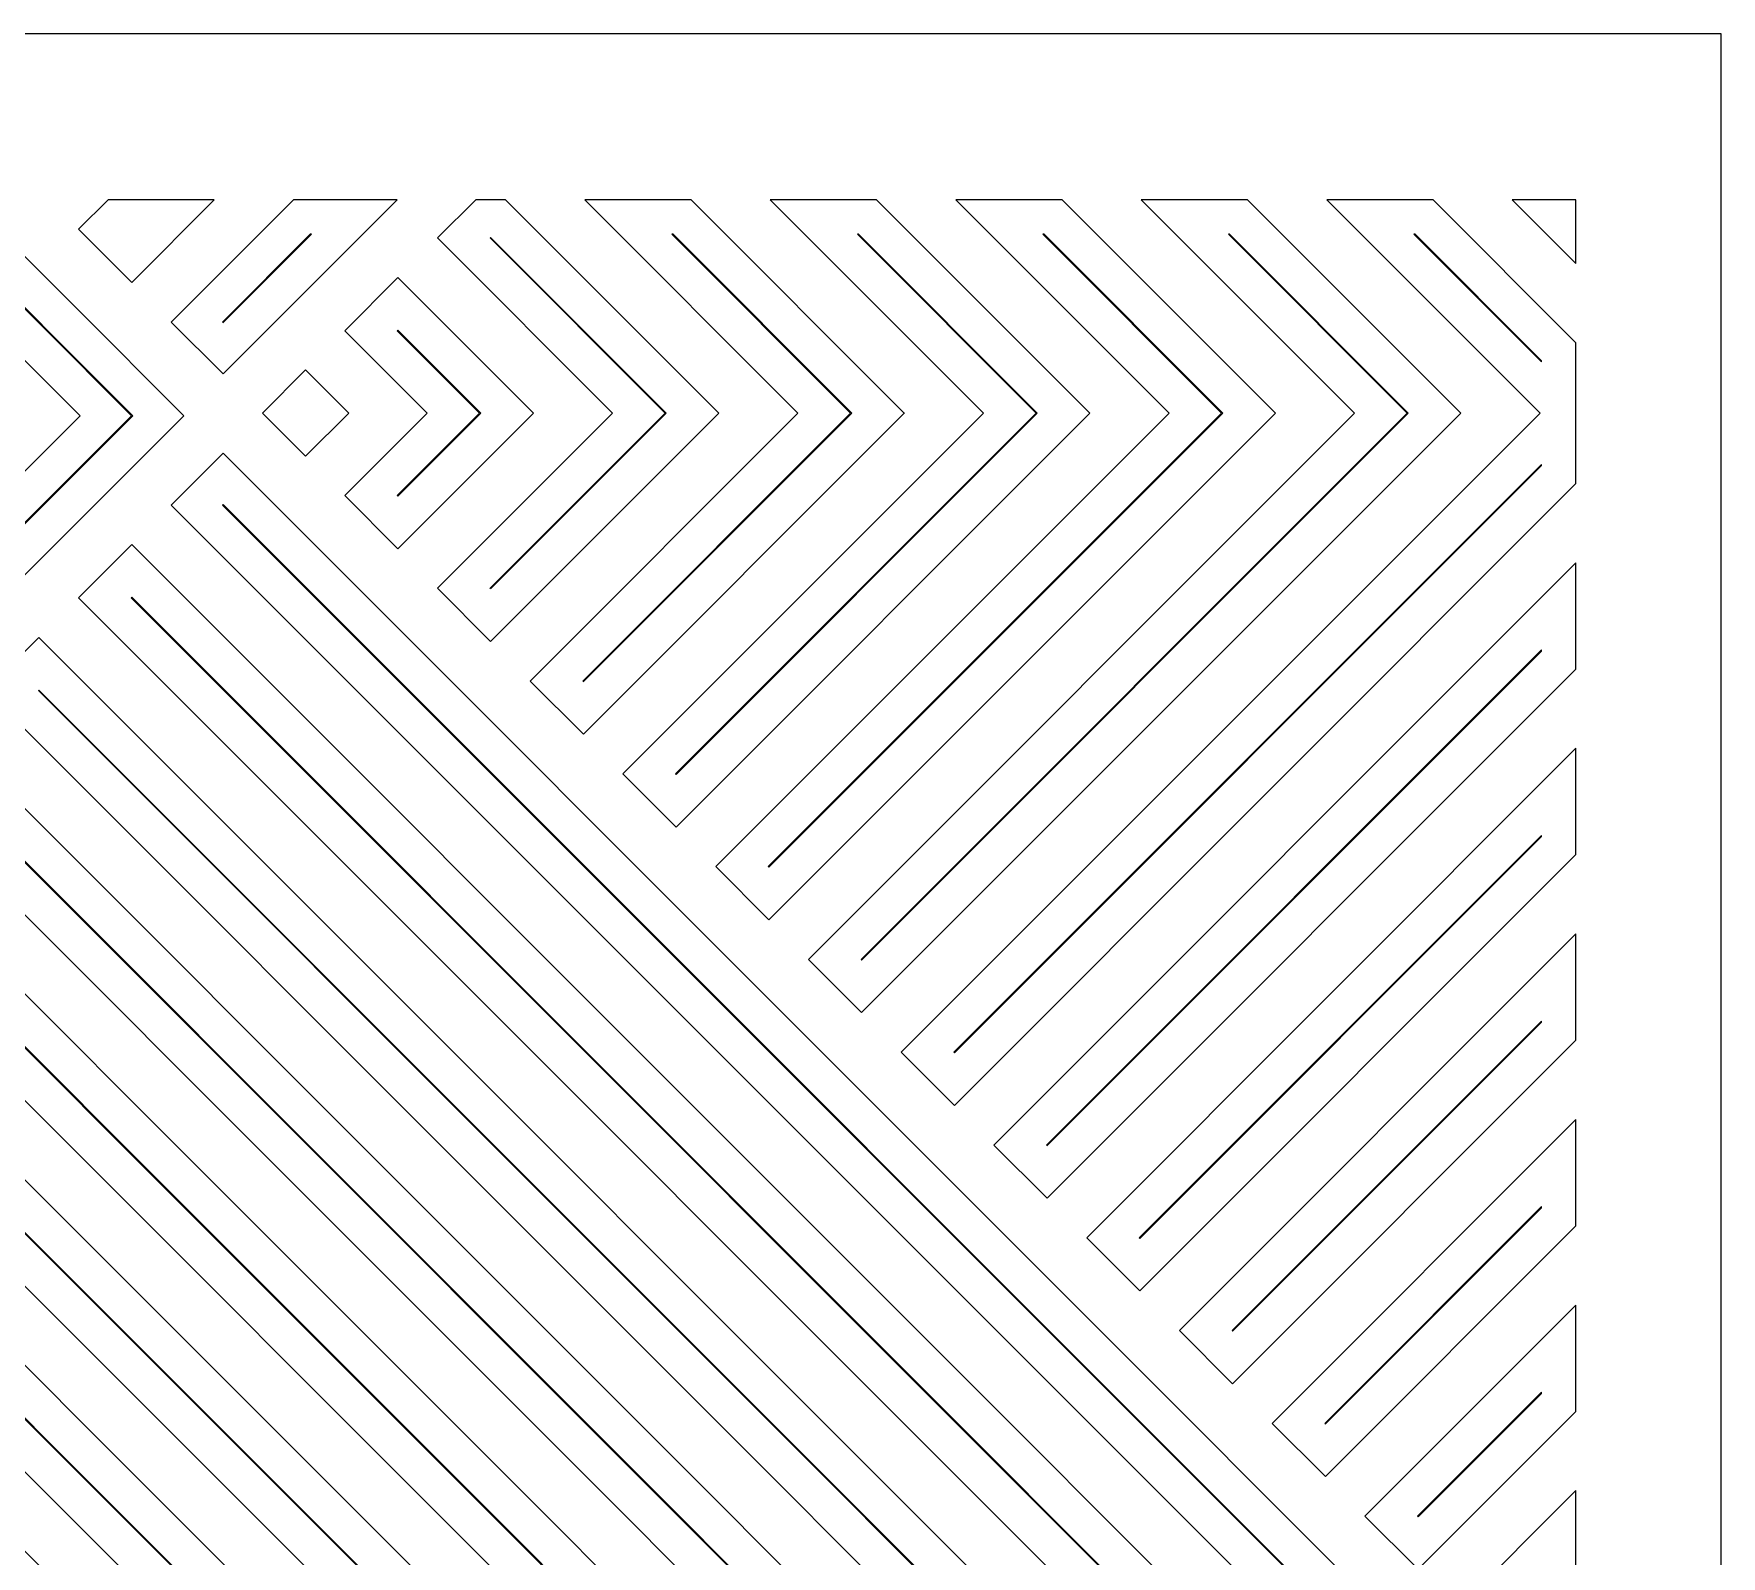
# Model space of a CAD drawing. Header units: centimetres. Extents: x -16 to -1.9, y -4.3 to 9.5.
# Drawn here: x -5.692 to -1.851, y 6.036 to 9.5 of the extents above; entities that cross this region are included whole.
import ezdxf

# ---------------------------------------------------------------- set-up
doc = ezdxf.new("R2010")
doc.units = ezdxf.units.CM
doc.header["$MEASUREMENT"] = 0
doc.layers.add('layer 1', color=7, linetype='Continuous')

msp = doc.modelspace()

# ---------------------------------------------------------------- linework, layer by layer
at = {"layer": 'layer 1', "color": 7, "lineweight": 9}
for points, knots in [([(-8.67168, 9.5), (-8.67168, 9.5), (-1.85082, 9.5), (-1.85082, 9.5), (-1.85082, 9.5), (-1.85082, 9.5), (-1.85082, -4.30493), (-1.85082, -4.30493), (-1.85082, -4.30493), (-1.85082, -4.30493), (-8.67168, -4.30493), (-8.67168, -4.30493), (-8.67168, -4.30493), (-8.67168, -4.30493), (-8.67168, 9.5), (-8.67168, 9.5)], [0, 0, 0, 0, 0.2, 0.2, 0.2, 0.2, 0.4, 0.4, 0.4, 0.4, 0.6, 0.6, 0.6, 0.6, 1, 1, 1, 1]), ([(-8.34102, 5.63977), (-8.34102, 5.63977), (-8.34102, 5.87595), (-8.34102, 5.87595), (-8.34102, 5.87595), (-8.34102, 5.87595), (-5.58637, 8.6306), (-5.58637, 8.6306), (-5.58637, 8.6306), (-5.58637, 8.6306), (-6.07808, 9.12232), (-6.07808, 9.12232), (-6.07808, 9.12232), (-6.07808, 9.12232), (-5.84191, 9.12232), (-5.84191, 9.12232), (-5.84191, 9.12232), (-5.84191, 9.12232), (-5.35047, 8.63089), (-5.35047, 8.63089), (-5.35047, 8.63089), (-5.35047, 8.63089), (-5.35047, 8.63032), (-5.35047, 8.63032), (-5.35047, 8.63032), (-5.35047, 8.63032), (-8.34102, 5.63977), (-8.34102, 5.63977)], [0, 0, 0, 0, 0.125, 0.125, 0.125, 0.125, 0.25, 0.25, 0.25, 0.25, 0.375, 0.375, 0.375, 0.375, 0.5, 0.5, 0.5, 0.5, 0.625, 0.625, 0.625, 0.625, 0.75, 0.75, 0.75, 0.75, 1, 1, 1, 1]), ([(-5.52322, 9.12232), (-5.52322, 9.12232), (-5.28124, 9.12232), (-5.28124, 9.12232), (-5.28124, 9.12232), (-5.28124, 9.12232), (-5.46933, 8.93423), (-5.46933, 8.93423), (-5.46933, 8.93423), (-5.46933, 8.93423), (-5.59032, 9.05522), (-5.59032, 9.05522), (-5.59032, 9.05522), (-5.59032, 9.05522), (-5.52322, 9.12232), (-5.52322, 9.12232)], [0, 0, 0, 0, 0.2, 0.2, 0.2, 0.2, 0.4, 0.4, 0.4, 0.4, 0.6, 0.6, 0.6, 0.6, 1, 1, 1, 1]), ([(-5.10096, 9.12232), (-5.10096, 9.12232), (-4.86479, 9.12232), (-4.86479, 9.12232), (-4.86479, 9.12232), (-4.86479, 9.12232), (-5.2611, 8.72601), (-5.2611, 8.72601), (-5.2611, 8.72601), (-5.2611, 8.72601), (-5.37919, 8.8441), (-5.37919, 8.8441), (-5.37919, 8.8441), (-5.37919, 8.8441), (-5.10096, 9.12232), (-5.10096, 9.12232)], [0, 0, 0, 0, 0.2, 0.2, 0.2, 0.2, 0.4, 0.4, 0.4, 0.4, 0.6, 0.6, 0.6, 0.6, 1, 1, 1, 1]), ([(-4.68626, 9.12232), (-4.68626, 9.12232), (-4.61827, 9.12232), (-4.61827, 9.12232), (-4.61827, 9.12232), (-4.61827, 9.12232), (-4.13269, 8.63675), (-4.13269, 8.63675), (-4.13269, 8.63675), (-4.13269, 8.63675), (-4.13269, 8.63675), (-4.13269, 8.63675), (-4.13269, 8.63675), (-4.13269, 8.63675), (-4.65227, 8.11717), (-4.65227, 8.11717), (-4.65227, 8.11717), (-4.65227, 8.11717), (-4.77326, 8.23817), (-4.77326, 8.23817), (-4.77326, 8.23817), (-4.77326, 8.23817), (-4.37468, 8.63675), (-4.37468, 8.63675), (-4.37468, 8.63675), (-4.37468, 8.63675), (-4.77326, 9.03532), (-4.77326, 9.03532), (-4.77326, 9.03532), (-4.77326, 9.03532), (-4.68626, 9.12232), (-4.68626, 9.12232)], [0, 0, 0, 0, 0.1111111, 0.1111111, 0.1111111, 0.1111111, 0.2222222, 0.2222222, 0.2222222, 0.2222222, 0.3333333, 0.3333333, 0.3333333, 0.3333333, 0.4444444, 0.4444444, 0.4444444, 0.4444444, 0.5555556, 0.5555556, 0.5555556, 0.5555556, 0.6666667, 0.6666667, 0.6666667, 0.6666667, 0.7777778, 0.7777778, 0.7777778, 0.7777778, 1, 1, 1, 1]), ([(-4.43805, 9.12232), (-4.43805, 9.12232), (-4.1961, 9.12232), (-4.1961, 9.12232), (-4.1961, 9.12232), (-4.1961, 9.12232), (-3.71071, 8.63675), (-3.71071, 8.63675), (-3.71071, 8.63675), (-3.71071, 8.63675), (-3.71043, 8.63675), (-3.71043, 8.63675), (-3.71043, 8.63675), (-3.71043, 8.63675), (-3.71057, 8.6366), (-3.71057, 8.6366), (-3.71057, 8.6366), (-3.71057, 8.6366), (-3.71043, 8.63647), (-3.71043, 8.63647), (-3.71043, 8.63647), (-3.71043, 8.63647), (-3.71071, 8.63647), (-3.71071, 8.63647), (-3.71071, 8.63647), (-3.71071, 8.63647), (-4.44113, 7.90604), (-4.44113, 7.90604), (-4.44113, 7.90604), (-4.44113, 7.90604), (-4.56212, 8.02703), (-4.56212, 8.02703), (-4.56212, 8.02703), (-4.56212, 8.02703), (-3.95256, 8.6366), (-3.95256, 8.6366), (-3.95256, 8.6366), (-3.95256, 8.6366), (-4.43805, 9.12232), (-4.43805, 9.12232)], [0, 0, 0, 0, 0.0909091, 0.0909091, 0.0909091, 0.0909091, 0.1818182, 0.1818182, 0.1818182, 0.1818182, 0.2727273, 0.2727273, 0.2727273, 0.2727273, 0.3636364, 0.3636364, 0.3636364, 0.3636364, 0.4545455, 0.4545455, 0.4545455, 0.4545455, 0.5454545, 0.5454545, 0.5454545, 0.5454545, 0.6363636, 0.6363636, 0.6363636, 0.6363636, 0.7272727, 0.7272727, 0.7272727, 0.7272727, 0.8181818, 0.8181818, 0.8181818, 0.8181818, 1, 1, 1, 1]), ([(-4.01573, 9.12232), (-4.01573, 9.12232), (-3.77375, 9.12232), (-3.77375, 9.12232), (-3.77375, 9.12232), (-3.77375, 9.12232), (-3.28817, 8.63675), (-3.28817, 8.63675), (-3.28817, 8.63675), (-3.28817, 8.63675), (-4.23, 7.69491), (-4.23, 7.69491), (-4.23, 7.69491), (-4.23, 7.69491), (-4.35099, 7.8159), (-4.35099, 7.8159), (-4.35099, 7.8159), (-4.35099, 7.8159), (-3.53015, 8.63675), (-3.53015, 8.63675), (-3.53015, 8.63675), (-3.53015, 8.63675), (-4.01573, 9.12232), (-4.01573, 9.12232)], [0, 0, 0, 0, 0.1428571, 0.1428571, 0.1428571, 0.1428571, 0.2857143, 0.2857143, 0.2857143, 0.2857143, 0.4285714, 0.4285714, 0.4285714, 0.4285714, 0.5714286, 0.5714286, 0.5714286, 0.5714286, 0.7142857, 0.7142857, 0.7142857, 0.7142857, 1, 1, 1, 1]), ([(-3.59346, 9.12232), (-3.59346, 9.12232), (-3.35148, 9.12232), (-3.35148, 9.12232), (-3.35148, 9.12232), (-3.35148, 9.12232), (-2.86591, 8.63675), (-2.86591, 8.63675), (-2.86591, 8.63675), (-2.86591, 8.63675), (-4.01887, 7.48378), (-4.01887, 7.48378), (-4.01887, 7.48378), (-4.01887, 7.48378), (-4.13986, 7.60477), (-4.13986, 7.60477), (-4.13986, 7.60477), (-4.13986, 7.60477), (-3.10789, 8.63675), (-3.10789, 8.63675), (-3.10789, 8.63675), (-3.10789, 8.63675), (-3.59346, 9.12232), (-3.59346, 9.12232)], [0, 0, 0, 0, 0.1428571, 0.1428571, 0.1428571, 0.1428571, 0.2857143, 0.2857143, 0.2857143, 0.2857143, 0.4285714, 0.4285714, 0.4285714, 0.4285714, 0.5714286, 0.5714286, 0.5714286, 0.5714286, 0.7142857, 0.7142857, 0.7142857, 0.7142857, 1, 1, 1, 1]), ([(-3.17121, 9.12232), (-3.17121, 9.12232), (-2.92922, 9.12232), (-2.92922, 9.12232), (-2.92922, 9.12232), (-2.92922, 9.12232), (-2.44364, 8.63675), (-2.44364, 8.63675), (-2.44364, 8.63675), (-2.44364, 8.63675), (-3.80774, 7.27264), (-3.80774, 7.27264), (-3.80774, 7.27264), (-3.80774, 7.27264), (-3.92873, 7.39364), (-3.92873, 7.39364), (-3.92873, 7.39364), (-3.92873, 7.39364), (-2.68562, 8.63675), (-2.68562, 8.63675), (-2.68562, 8.63675), (-2.68562, 8.63675), (-3.17121, 9.12232), (-3.17121, 9.12232)], [0, 0, 0, 0, 0.1428571, 0.1428571, 0.1428571, 0.1428571, 0.2857143, 0.2857143, 0.2857143, 0.2857143, 0.4285714, 0.4285714, 0.4285714, 0.4285714, 0.5714286, 0.5714286, 0.5714286, 0.5714286, 0.7142857, 0.7142857, 0.7142857, 0.7142857, 1, 1, 1, 1]), ([(-2.74895, 9.12232), (-2.74895, 9.12232), (-2.50695, 9.12232), (-2.50695, 9.12232), (-2.50695, 9.12232), (-2.50695, 9.12232), (-2.18148, 8.79685), (-2.18148, 8.79685), (-2.18148, 8.79685), (-2.18148, 8.79685), (-2.18148, 8.47665), (-2.18148, 8.47665), (-2.18148, 8.47665), (-2.18148, 8.47665), (-3.59661, 7.06151), (-3.59661, 7.06151), (-3.59661, 7.06151), (-3.59661, 7.06151), (-3.7176, 7.1825), (-3.7176, 7.1825), (-3.7176, 7.1825), (-3.7176, 7.1825), (-2.26336, 8.63675), (-2.26336, 8.63675), (-2.26336, 8.63675), (-2.26336, 8.63675), (-2.74895, 9.12232), (-2.74895, 9.12232)], [0, 0, 0, 0, 0.125, 0.125, 0.125, 0.125, 0.25, 0.25, 0.25, 0.25, 0.375, 0.375, 0.375, 0.375, 0.5, 0.5, 0.5, 0.5, 0.625, 0.625, 0.625, 0.625, 0.75, 0.75, 0.75, 0.75, 1, 1, 1, 1]), ([(-2.32667, 9.12232), (-2.32667, 9.12232), (-2.18148, 9.12232), (-2.18148, 9.12232), (-2.18148, 9.12232), (-2.18148, 9.12232), (-2.18148, 8.97712), (-2.18148, 8.97712), (-2.18148, 8.97712), (-2.18148, 8.97712), (-2.32667, 9.12232), (-2.32667, 9.12232)], [0, 0, 0, 0, 0.25, 0.25, 0.25, 0.25, 0.5, 0.5, 0.5, 0.5, 1, 1, 1, 1]), ([(-8.2623, 5.83778), (-8.2623, 5.83778), (-5.46949, 8.6306), (-5.46949, 8.6306), (-5.46949, 8.6306), (-5.46949, 8.6306), (-5.88248, 9.04361), (-5.88248, 9.04361), (-5.88248, 9.04361), (-5.88248, 9.04361), (-5.88008, 9.04361), (-5.88008, 9.04361), (-5.88008, 9.04361), (-5.88008, 9.04361), (-5.46708, 8.6306), (-5.46708, 8.6306), (-5.46708, 8.6306), (-5.46708, 8.6306), (-8.2623, 5.83537), (-8.2623, 5.83537), (-8.2623, 5.83537), (-8.2623, 5.83537), (-8.2623, 5.83778), (-8.2623, 5.83778)], [0, 0, 0, 0, 0.1428571, 0.1428571, 0.1428571, 0.1428571, 0.2857143, 0.2857143, 0.2857143, 0.2857143, 0.4285714, 0.4285714, 0.4285714, 0.4285714, 0.5714286, 0.5714286, 0.5714286, 0.5714286, 0.7142857, 0.7142857, 0.7142857, 0.7142857, 1, 1, 1, 1]), ([(-5.06039, 9.04361), (-5.06039, 9.04361), (-5.2611, 8.8429), (-5.2611, 8.8429), (-5.2611, 8.8429), (-5.2611, 8.8429), (-5.2623, 8.8441), (-5.2623, 8.8441), (-5.2623, 8.8441), (-5.2623, 8.8441), (-5.06279, 9.04361), (-5.06279, 9.04361), (-5.06279, 9.04361), (-5.06279, 9.04361), (-5.06039, 9.04361), (-5.06039, 9.04361)], [0, 0, 0, 0, 0.2, 0.2, 0.2, 0.2, 0.4, 0.4, 0.4, 0.4, 0.6, 0.6, 0.6, 0.6, 1, 1, 1, 1]), ([(-4.65358, 8.23817), (-4.65358, 8.23817), (-4.65227, 8.23684), (-4.65227, 8.23684), (-4.65227, 8.23684), (-4.65227, 8.23684), (-4.25236, 8.63675), (-4.25236, 8.63675), (-4.25236, 8.63675), (-4.25236, 8.63675), (-4.65227, 9.03665), (-4.65227, 9.03665), (-4.65227, 9.03665), (-4.65227, 9.03665), (-4.65358, 9.03532), (-4.65358, 9.03532), (-4.65358, 9.03532), (-4.65358, 9.03532), (-4.25501, 8.63675), (-4.25501, 8.63675), (-4.25501, 8.63675), (-4.25501, 8.63675), (-4.65358, 8.23817), (-4.65358, 8.23817)], [0, 0, 0, 0, 0.1428571, 0.1428571, 0.1428571, 0.1428571, 0.2857143, 0.2857143, 0.2857143, 0.2857143, 0.4285714, 0.4285714, 0.4285714, 0.4285714, 0.5714286, 0.5714286, 0.5714286, 0.5714286, 0.7142857, 0.7142857, 0.7142857, 0.7142857, 1, 1, 1, 1]), ([(-4.23706, 9.04361), (-4.23706, 9.04361), (-3.83023, 8.63662), (-3.83023, 8.63662), (-3.83023, 8.63662), (-3.83023, 8.63662), (-4.44113, 8.02571), (-4.44113, 8.02571), (-4.44113, 8.02571), (-4.44113, 8.02571), (-4.44246, 8.02703), (-4.44246, 8.02703), (-4.44246, 8.02703), (-4.44246, 8.02703), (-3.8329, 8.63659), (-3.8329, 8.63659), (-3.8329, 8.63659), (-3.8329, 8.63659), (-4.23973, 9.04361), (-4.23973, 9.04361), (-4.23973, 9.04361), (-4.23973, 9.04361), (-4.23706, 9.04361), (-4.23706, 9.04361)], [0, 0, 0, 0, 0.1428571, 0.1428571, 0.1428571, 0.1428571, 0.2857143, 0.2857143, 0.2857143, 0.2857143, 0.4285714, 0.4285714, 0.4285714, 0.4285714, 0.5714286, 0.5714286, 0.5714286, 0.5714286, 0.7142857, 0.7142857, 0.7142857, 0.7142857, 1, 1, 1, 1]), ([(-3.8147, 9.04361), (-3.8147, 9.04361), (-3.40783, 8.63675), (-3.40783, 8.63675), (-3.40783, 8.63675), (-3.40783, 8.63675), (-4.23, 7.81457), (-4.23, 7.81457), (-4.23, 7.81457), (-4.23, 7.81457), (-4.23133, 7.8159), (-4.23133, 7.8159), (-4.23133, 7.8159), (-4.23133, 7.8159), (-3.41049, 8.63675), (-3.41049, 8.63675), (-3.41049, 8.63675), (-3.41049, 8.63675), (-3.81734, 9.04361), (-3.81734, 9.04361), (-3.81734, 9.04361), (-3.81734, 9.04361), (-3.8147, 9.04361), (-3.8147, 9.04361)], [0, 0, 0, 0, 0.1428571, 0.1428571, 0.1428571, 0.1428571, 0.2857143, 0.2857143, 0.2857143, 0.2857143, 0.4285714, 0.4285714, 0.4285714, 0.4285714, 0.5714286, 0.5714286, 0.5714286, 0.5714286, 0.7142857, 0.7142857, 0.7142857, 0.7142857, 1, 1, 1, 1]), ([(-3.39243, 9.04361), (-3.39243, 9.04361), (-2.98557, 8.63675), (-2.98557, 8.63675), (-2.98557, 8.63675), (-2.98557, 8.63675), (-4.01887, 7.60344), (-4.01887, 7.60344), (-4.01887, 7.60344), (-4.01887, 7.60344), (-4.0202, 7.60477), (-4.0202, 7.60477), (-4.0202, 7.60477), (-4.0202, 7.60477), (-2.98822, 8.63675), (-2.98822, 8.63675), (-2.98822, 8.63675), (-2.98822, 8.63675), (-3.39508, 9.04361), (-3.39508, 9.04361), (-3.39508, 9.04361), (-3.39508, 9.04361), (-3.39243, 9.04361), (-3.39243, 9.04361)], [0, 0, 0, 0, 0.1428571, 0.1428571, 0.1428571, 0.1428571, 0.2857143, 0.2857143, 0.2857143, 0.2857143, 0.4285714, 0.4285714, 0.4285714, 0.4285714, 0.5714286, 0.5714286, 0.5714286, 0.5714286, 0.7142857, 0.7142857, 0.7142857, 0.7142857, 1, 1, 1, 1]), ([(-2.97017, 9.04361), (-2.97017, 9.04361), (-2.56331, 8.63675), (-2.56331, 8.63675), (-2.56331, 8.63675), (-2.56331, 8.63675), (-3.80774, 7.39231), (-3.80774, 7.39231), (-3.80774, 7.39231), (-3.80774, 7.39231), (-3.80906, 7.39364), (-3.80906, 7.39364), (-3.80906, 7.39364), (-3.80906, 7.39364), (-2.56596, 8.63675), (-2.56596, 8.63675), (-2.56596, 8.63675), (-2.56596, 8.63675), (-2.97282, 9.04361), (-2.97282, 9.04361), (-2.97282, 9.04361), (-2.97282, 9.04361), (-2.97017, 9.04361), (-2.97017, 9.04361)], [0, 0, 0, 0, 0.1428571, 0.1428571, 0.1428571, 0.1428571, 0.2857143, 0.2857143, 0.2857143, 0.2857143, 0.4285714, 0.4285714, 0.4285714, 0.4285714, 0.5714286, 0.5714286, 0.5714286, 0.5714286, 0.7142857, 0.7142857, 0.7142857, 0.7142857, 1, 1, 1, 1]), ([(-2.54791, 9.04361), (-2.54791, 9.04361), (-2.2602, 8.7559), (-2.2602, 8.7559), (-2.2602, 8.7559), (-2.2602, 8.7559), (-2.2602, 8.75325), (-2.2602, 8.75325), (-2.2602, 8.75325), (-2.2602, 8.75325), (-2.55056, 9.04361), (-2.55056, 9.04361), (-2.55056, 9.04361), (-2.55056, 9.04361), (-2.54791, 9.04361), (-2.54791, 9.04361)], [0, 0, 0, 0, 0.2, 0.2, 0.2, 0.2, 0.4, 0.4, 0.4, 0.4, 0.6, 0.6, 0.6, 0.6, 1, 1, 1, 1]), ([(-4.98439, 8.82419), (-4.98439, 8.82419), (-4.8634, 8.94519), (-4.8634, 8.94519), (-4.8634, 8.94519), (-4.8634, 8.94519), (-4.55496, 8.63675), (-4.55496, 8.63675), (-4.55496, 8.63675), (-4.55496, 8.63675), (-4.8634, 8.32831), (-4.8634, 8.32831), (-4.8634, 8.32831), (-4.8634, 8.32831), (-4.98439, 8.4493), (-4.98439, 8.4493), (-4.98439, 8.4493), (-4.98439, 8.4493), (-4.79694, 8.63675), (-4.79694, 8.63675), (-4.79694, 8.63675), (-4.79694, 8.63675), (-4.98439, 8.82419), (-4.98439, 8.82419)], [0, 0, 0, 0, 0.1428571, 0.1428571, 0.1428571, 0.1428571, 0.2857143, 0.2857143, 0.2857143, 0.2857143, 0.4285714, 0.4285714, 0.4285714, 0.4285714, 0.5714286, 0.5714286, 0.5714286, 0.5714286, 0.7142857, 0.7142857, 0.7142857, 0.7142857, 1, 1, 1, 1]), ([(-4.86472, 8.82419), (-4.86472, 8.82419), (-4.8634, 8.82552), (-4.8634, 8.82552), (-4.8634, 8.82552), (-4.8634, 8.82552), (-4.67463, 8.63675), (-4.67463, 8.63675), (-4.67463, 8.63675), (-4.67463, 8.63675), (-4.8634, 8.44797), (-4.8634, 8.44797), (-4.8634, 8.44797), (-4.8634, 8.44797), (-4.86472, 8.4493), (-4.86472, 8.4493), (-4.86472, 8.4493), (-4.86472, 8.4493), (-4.67728, 8.63675), (-4.67728, 8.63675), (-4.67728, 8.63675), (-4.67728, 8.63675), (-4.86472, 8.82419), (-4.86472, 8.82419)], [0, 0, 0, 0, 0.1428571, 0.1428571, 0.1428571, 0.1428571, 0.2857143, 0.2857143, 0.2857143, 0.2857143, 0.4285714, 0.4285714, 0.4285714, 0.4285714, 0.5714286, 0.5714286, 0.5714286, 0.5714286, 0.7142857, 0.7142857, 0.7142857, 0.7142857, 1, 1, 1, 1]), ([(-5.17183, 8.63675), (-5.17183, 8.63675), (-5.17183, 8.63675), (-5.17183, 8.63675), (-5.17183, 8.63675), (-5.17183, 8.63675), (-5.07361, 8.53852), (-5.07361, 8.53852), (-5.07361, 8.53852), (-5.07361, 8.53852), (-4.97539, 8.63675), (-4.97539, 8.63675), (-4.97539, 8.63675), (-4.97539, 8.63675), (-4.97539, 8.63675), (-4.97539, 8.63675), (-4.97539, 8.63675), (-4.97539, 8.63675), (-4.97539, 8.63675), (-4.97539, 8.63675), (-4.97539, 8.63675), (-4.97539, 8.63675), (-5.07361, 8.73497), (-5.07361, 8.73497), (-5.07361, 8.73497), (-5.07361, 8.73497), (-5.17183, 8.63675), (-5.17183, 8.63675)], [0, 0, 0, 0, 0.125, 0.125, 0.125, 0.125, 0.25, 0.25, 0.25, 0.25, 0.375, 0.375, 0.375, 0.375, 0.5, 0.5, 0.5, 0.5, 0.625, 0.625, 0.625, 0.625, 0.75, 0.75, 0.75, 0.75, 1, 1, 1, 1]), ([(-2.21114, 5.49577), (-2.21114, 5.49577), (-2.21114, 5.4952), (-2.21114, 5.4952), (-2.21114, 5.4952), (-2.21114, 5.4952), (-5.2611, 2.44522), (-5.2611, 2.44522), (-5.2611, 2.44522), (-5.2611, 2.44522), (-5.37919, 2.56332), (-5.37919, 2.56332), (-5.37919, 2.56332), (-5.37919, 2.56332), (-2.44703, 5.49548), (-2.44703, 5.49548), (-2.44703, 5.49548), (-2.44703, 5.49548), (-5.37919, 8.42765), (-5.37919, 8.42765), (-5.37919, 8.42765), (-5.37919, 8.42765), (-5.2611, 8.54574), (-5.2611, 8.54574), (-5.2611, 8.54574), (-5.2611, 8.54574), (-2.21114, 5.49577), (-2.21114, 5.49577)], [0, 0, 0, 0, 0.125, 0.125, 0.125, 0.125, 0.25, 0.25, 0.25, 0.25, 0.375, 0.375, 0.375, 0.375, 0.5, 0.5, 0.5, 0.5, 0.625, 0.625, 0.625, 0.625, 0.75, 0.75, 0.75, 0.75, 1, 1, 1, 1]), ([(-2.2602, 8.5176), (-2.2602, 8.5176), (-3.59661, 7.18118), (-3.59661, 7.18118), (-3.59661, 7.18118), (-3.59661, 7.18118), (-3.59793, 7.1825), (-3.59793, 7.1825), (-3.59793, 7.1825), (-3.59793, 7.1825), (-2.2602, 8.52024), (-2.2602, 8.52024), (-2.2602, 8.52024), (-2.2602, 8.52024), (-2.2602, 8.5176), (-2.2602, 8.5176)], [0, 0, 0, 0, 0.2, 0.2, 0.2, 0.2, 0.4, 0.4, 0.4, 0.4, 0.6, 0.6, 0.6, 0.6, 1, 1, 1, 1]), ([(-5.2623, 2.56332), (-5.2623, 2.56332), (-2.33014, 5.49548), (-2.33014, 5.49548), (-2.33014, 5.49548), (-2.33014, 5.49548), (-5.2623, 8.42765), (-5.2623, 8.42765), (-5.2623, 8.42765), (-5.2623, 8.42765), (-5.2611, 8.42885), (-5.2611, 8.42885), (-5.2611, 8.42885), (-5.2611, 8.42885), (-2.32774, 5.49548), (-2.32774, 5.49548), (-2.32774, 5.49548), (-2.32774, 5.49548), (-5.2611, 2.56211), (-5.2611, 2.56211), (-5.2611, 2.56211), (-5.2611, 2.56211), (-5.2623, 2.56332), (-5.2623, 2.56332)], [0, 0, 0, 0, 0.1428571, 0.1428571, 0.1428571, 0.1428571, 0.2857143, 0.2857143, 0.2857143, 0.2857143, 0.4285714, 0.4285714, 0.4285714, 0.4285714, 0.5714286, 0.5714286, 0.5714286, 0.5714286, 0.7142857, 0.7142857, 0.7142857, 0.7142857, 1, 1, 1, 1]), ([(-2.86929, 5.49548), (-2.86929, 5.49548), (-5.59032, 2.77445), (-5.59032, 2.77445), (-5.59032, 2.77445), (-5.59032, 2.77445), (-5.46933, 2.65346), (-5.46933, 2.65346), (-5.46933, 2.65346), (-5.46933, 2.65346), (-2.62731, 5.49548), (-2.62731, 5.49548), (-2.62731, 5.49548), (-2.62731, 5.49548), (-5.46933, 8.33751), (-5.46933, 8.33751), (-5.46933, 8.33751), (-5.46933, 8.33751), (-5.59032, 8.21652), (-5.59032, 8.21652), (-5.59032, 8.21652), (-5.59032, 8.21652), (-2.86929, 5.49548), (-2.86929, 5.49548)], [0, 0, 0, 0, 0.1428571, 0.1428571, 0.1428571, 0.1428571, 0.2857143, 0.2857143, 0.2857143, 0.2857143, 0.4285714, 0.4285714, 0.4285714, 0.4285714, 0.5714286, 0.5714286, 0.5714286, 0.5714286, 0.7142857, 0.7142857, 0.7142857, 0.7142857, 1, 1, 1, 1]), ([(-2.18148, 8.29637), (-2.18148, 8.29637), (-2.18148, 8.05437), (-2.18148, 8.05437), (-2.18148, 8.05437), (-2.18148, 8.05437), (-3.38547, 6.85038), (-3.38547, 6.85038), (-3.38547, 6.85038), (-3.38547, 6.85038), (-3.50646, 6.97137), (-3.50646, 6.97137), (-3.50646, 6.97137), (-3.50646, 6.97137), (-2.18148, 8.29637), (-2.18148, 8.29637)], [0, 0, 0, 0, 0.2, 0.2, 0.2, 0.2, 0.4, 0.4, 0.4, 0.4, 0.6, 0.6, 0.6, 0.6, 1, 1, 1, 1]), ([(-2.74963, 5.49548), (-2.74963, 5.49548), (-5.47066, 2.77445), (-5.47066, 2.77445), (-5.47066, 2.77445), (-5.47066, 2.77445), (-5.46933, 2.77312), (-5.46933, 2.77312), (-5.46933, 2.77312), (-5.46933, 2.77312), (-2.74698, 5.49548), (-2.74698, 5.49548), (-2.74698, 5.49548), (-2.74698, 5.49548), (-5.46933, 8.21784), (-5.46933, 8.21784), (-5.46933, 8.21784), (-5.46933, 8.21784), (-5.47065, 8.21652), (-5.47065, 8.21652), (-5.47065, 8.21652), (-5.47065, 8.21652), (-2.74963, 5.49548), (-2.74963, 5.49548)], [0, 0, 0, 0, 0.1428571, 0.1428571, 0.1428571, 0.1428571, 0.2857143, 0.2857143, 0.2857143, 0.2857143, 0.4285714, 0.4285714, 0.4285714, 0.4285714, 0.5714286, 0.5714286, 0.5714286, 0.5714286, 0.7142857, 0.7142857, 0.7142857, 0.7142857, 1, 1, 1, 1]), ([(-3.04957, 5.49548), (-3.04957, 5.49548), (-5.68046, 2.86459), (-5.68046, 2.86459), (-5.68046, 2.86459), (-5.68046, 2.86459), (-5.80146, 2.98558), (-5.80146, 2.98558), (-5.80146, 2.98558), (-5.80146, 2.98558), (-3.29156, 5.49548), (-3.29156, 5.49548), (-3.29156, 5.49548), (-3.29156, 5.49548), (-5.80146, 8.00539), (-5.80146, 8.00539), (-5.80146, 8.00539), (-5.80146, 8.00539), (-5.68046, 8.12638), (-5.68046, 8.12638), (-5.68046, 8.12638), (-5.68046, 8.12638), (-3.04957, 5.49548), (-3.04957, 5.49548)], [0, 0, 0, 0, 0.1428571, 0.1428571, 0.1428571, 0.1428571, 0.2857143, 0.2857143, 0.2857143, 0.2857143, 0.4285714, 0.4285714, 0.4285714, 0.4285714, 0.5714286, 0.5714286, 0.5714286, 0.5714286, 0.7142857, 0.7142857, 0.7142857, 0.7142857, 1, 1, 1, 1]), ([(-2.2602, 8.09533), (-2.2602, 8.09533), (-3.38547, 6.97004), (-3.38547, 6.97004), (-3.38547, 6.97004), (-3.38547, 6.97004), (-3.3868, 6.97137), (-3.3868, 6.97137), (-3.3868, 6.97137), (-3.3868, 6.97137), (-2.2602, 8.09798), (-2.2602, 8.09798), (-2.2602, 8.09798), (-2.2602, 8.09798), (-2.2602, 8.09533), (-2.2602, 8.09533)], [0, 0, 0, 0, 0.2, 0.2, 0.2, 0.2, 0.4, 0.4, 0.4, 0.4, 0.6, 0.6, 0.6, 0.6, 1, 1, 1, 1]), ([(-3.16924, 5.49548), (-3.16924, 5.49548), (-5.68046, 2.98425), (-5.68046, 2.98425), (-5.68046, 2.98425), (-5.68046, 2.98425), (-5.68178, 2.98558), (-5.68178, 2.98558), (-5.68178, 2.98558), (-5.68178, 2.98558), (-3.17188, 5.49548), (-3.17188, 5.49548), (-3.17188, 5.49548), (-3.17188, 5.49548), (-5.68179, 8.00539), (-5.68179, 8.00539), (-5.68179, 8.00539), (-5.68179, 8.00539), (-5.68046, 8.00671), (-5.68046, 8.00671), (-5.68046, 8.00671), (-5.68046, 8.00671), (-3.16924, 5.49548), (-3.16924, 5.49548)], [0, 0, 0, 0, 0.1428571, 0.1428571, 0.1428571, 0.1428571, 0.2857143, 0.2857143, 0.2857143, 0.2857143, 0.4285714, 0.4285714, 0.4285714, 0.4285714, 0.5714286, 0.5714286, 0.5714286, 0.5714286, 0.7142857, 0.7142857, 0.7142857, 0.7142857, 1, 1, 1, 1]), ([(-3.47183, 5.49548), (-3.47183, 5.49548), (-5.89159, 3.07571), (-5.89159, 3.07571), (-5.89159, 3.07571), (-5.89159, 3.07571), (-6.01259, 3.19671), (-6.01259, 3.19671), (-6.01259, 3.19671), (-6.01259, 3.19671), (-3.71382, 5.49548), (-3.71382, 5.49548), (-3.71382, 5.49548), (-3.71382, 5.49548), (-6.01259, 7.79426), (-6.01259, 7.79426), (-6.01259, 7.79426), (-6.01259, 7.79426), (-5.89159, 7.91525), (-5.89159, 7.91525), (-5.89159, 7.91525), (-5.89159, 7.91525), (-3.47183, 5.49548), (-3.47183, 5.49548)], [0, 0, 0, 0, 0.1428571, 0.1428571, 0.1428571, 0.1428571, 0.2857143, 0.2857143, 0.2857143, 0.2857143, 0.4285714, 0.4285714, 0.4285714, 0.4285714, 0.5714286, 0.5714286, 0.5714286, 0.5714286, 0.7142857, 0.7142857, 0.7142857, 0.7142857, 1, 1, 1, 1]), ([(-2.18148, 7.8741), (-2.18148, 7.8741), (-2.18148, 7.63211), (-2.18148, 7.63211), (-2.18148, 7.63211), (-2.18148, 7.63211), (-3.17434, 6.63925), (-3.17434, 6.63925), (-3.17434, 6.63925), (-3.17434, 6.63925), (-3.29533, 6.76024), (-3.29533, 6.76024), (-3.29533, 6.76024), (-3.29533, 6.76024), (-2.18148, 7.8741), (-2.18148, 7.8741)], [0, 0, 0, 0, 0.2, 0.2, 0.2, 0.2, 0.4, 0.4, 0.4, 0.4, 0.6, 0.6, 0.6, 0.6, 1, 1, 1, 1]), ([(-3.5915, 5.49548), (-3.5915, 5.49548), (-5.89159, 3.19539), (-5.89159, 3.19539), (-5.89159, 3.19539), (-5.89159, 3.19539), (-5.89291, 3.19671), (-5.89291, 3.19671), (-5.89291, 3.19671), (-5.89291, 3.19671), (-3.59415, 5.49548), (-3.59415, 5.49548), (-3.59415, 5.49548), (-3.59415, 5.49548), (-5.89291, 7.79426), (-5.89291, 7.79426), (-5.89291, 7.79426), (-5.89291, 7.79426), (-5.89159, 7.79558), (-5.89159, 7.79558), (-5.89159, 7.79558), (-5.89159, 7.79558), (-3.5915, 5.49548), (-3.5915, 5.49548)], [0, 0, 0, 0, 0.1428571, 0.1428571, 0.1428571, 0.1428571, 0.2857143, 0.2857143, 0.2857143, 0.2857143, 0.4285714, 0.4285714, 0.4285714, 0.4285714, 0.5714286, 0.5714286, 0.5714286, 0.5714286, 0.7142857, 0.7142857, 0.7142857, 0.7142857, 1, 1, 1, 1]), ([(-3.8941, 5.49548), (-3.8941, 5.49548), (-6.10273, 7.70411), (-6.10273, 7.70411), (-6.10273, 7.70411), (-6.10273, 7.70411), (-6.22372, 7.58312), (-6.22372, 7.58312), (-6.22372, 7.58312), (-6.22372, 7.58312), (-4.13609, 5.49548), (-4.13609, 5.49548), (-4.13609, 5.49548), (-4.13609, 5.49548), (-4.13609, 5.49548), (-4.13609, 5.49548), (-4.13609, 5.49548), (-4.13609, 5.49548), (-6.22372, 3.40785), (-6.22372, 3.40785), (-6.22372, 3.40785), (-6.22372, 3.40785), (-6.10273, 3.28685), (-6.10273, 3.28685), (-6.10273, 3.28685), (-6.10273, 3.28685), (-3.8941, 5.49548), (-3.8941, 5.49548)], [0, 0, 0, 0, 0.125, 0.125, 0.125, 0.125, 0.25, 0.25, 0.25, 0.25, 0.375, 0.375, 0.375, 0.375, 0.5, 0.5, 0.5, 0.5, 0.625, 0.625, 0.625, 0.625, 0.75, 0.75, 0.75, 0.75, 1, 1, 1, 1]), ([(-2.2602, 7.67306), (-2.2602, 7.67306), (-3.17434, 6.75891), (-3.17434, 6.75891), (-3.17434, 6.75891), (-3.17434, 6.75891), (-3.17567, 6.76024), (-3.17567, 6.76024), (-3.17567, 6.76024), (-3.17567, 6.76024), (-2.2602, 7.67571), (-2.2602, 7.67571), (-2.2602, 7.67571), (-2.2602, 7.67571), (-2.2602, 7.67306), (-2.2602, 7.67306)], [0, 0, 0, 0, 0.2, 0.2, 0.2, 0.2, 0.4, 0.4, 0.4, 0.4, 0.6, 0.6, 0.6, 0.6, 1, 1, 1, 1]), ([(-4.01377, 5.49548), (-4.01377, 5.49548), (-6.10273, 7.58445), (-6.10273, 7.58445), (-6.10273, 7.58445), (-6.10273, 7.58445), (-6.10404, 7.58312), (-6.10404, 7.58312), (-6.10404, 7.58312), (-6.10404, 7.58312), (-4.01642, 5.49548), (-4.01642, 5.49548), (-4.01642, 5.49548), (-4.01642, 5.49548), (-6.10404, 3.40785), (-6.10404, 3.40785), (-6.10404, 3.40785), (-6.10404, 3.40785), (-6.10273, 3.40652), (-6.10273, 3.40652), (-6.10273, 3.40652), (-6.10273, 3.40652), (-4.01377, 5.49548), (-4.01377, 5.49548)], [0, 0, 0, 0, 0.1428571, 0.1428571, 0.1428571, 0.1428571, 0.2857143, 0.2857143, 0.2857143, 0.2857143, 0.4285714, 0.4285714, 0.4285714, 0.4285714, 0.5714286, 0.5714286, 0.5714286, 0.5714286, 0.7142857, 0.7142857, 0.7142857, 0.7142857, 1, 1, 1, 1]), ([(-4.55835, 5.49548), (-4.55835, 5.49548), (-6.43485, 3.61898), (-6.43485, 3.61898), (-6.43485, 3.61898), (-6.43485, 3.61898), (-6.31386, 3.49799), (-6.31386, 3.49799), (-6.31386, 3.49799), (-6.31386, 3.49799), (-4.31637, 5.49548), (-4.31637, 5.49548), (-4.31637, 5.49548), (-4.31637, 5.49548), (-4.31636, 5.49548), (-4.31636, 5.49548), (-4.31636, 5.49548), (-4.31636, 5.49548), (-4.31636, 5.49548), (-4.31636, 5.49548), (-4.31636, 5.49548), (-4.31636, 5.49548), (-6.31386, 7.49298), (-6.31386, 7.49298), (-6.31386, 7.49298), (-6.31386, 7.49298), (-6.43485, 7.37199), (-6.43485, 7.37199), (-6.43485, 7.37199), (-6.43485, 7.37199), (-4.55835, 5.49548), (-4.55835, 5.49548)], [0, 0, 0, 0, 0.1111111, 0.1111111, 0.1111111, 0.1111111, 0.2222222, 0.2222222, 0.2222222, 0.2222222, 0.3333333, 0.3333333, 0.3333333, 0.3333333, 0.4444444, 0.4444444, 0.4444444, 0.4444444, 0.5555556, 0.5555556, 0.5555556, 0.5555556, 0.6666667, 0.6666667, 0.6666667, 0.6666667, 0.7777778, 0.7777778, 0.7777778, 0.7777778, 1, 1, 1, 1]), ([(-2.18148, 7.45184), (-2.18148, 7.45184), (-2.18148, 7.20984), (-2.18148, 7.20984), (-2.18148, 7.20984), (-2.18148, 7.20984), (-2.96321, 6.42811), (-2.96321, 6.42811), (-2.96321, 6.42811), (-2.96321, 6.42811), (-3.0842, 6.54911), (-3.0842, 6.54911), (-3.0842, 6.54911), (-3.0842, 6.54911), (-2.18148, 7.45184), (-2.18148, 7.45184)], [0, 0, 0, 0, 0.2, 0.2, 0.2, 0.2, 0.4, 0.4, 0.4, 0.4, 0.6, 0.6, 0.6, 0.6, 1, 1, 1, 1]), ([(-6.31518, 3.61898), (-6.31518, 3.61898), (-6.31386, 3.61765), (-6.31386, 3.61765), (-6.31386, 3.61765), (-6.31386, 3.61765), (-4.43603, 5.49548), (-4.43603, 5.49548), (-4.43603, 5.49548), (-4.43603, 5.49548), (-6.31386, 7.37331), (-6.31386, 7.37331), (-6.31386, 7.37331), (-6.31386, 7.37331), (-6.31518, 7.37199), (-6.31518, 7.37199), (-6.31518, 7.37199), (-6.31518, 7.37199), (-4.43867, 5.49548), (-4.43867, 5.49548), (-4.43867, 5.49548), (-4.43867, 5.49548), (-6.31518, 3.61898), (-6.31518, 3.61898)], [0, 0, 0, 0, 0.1428571, 0.1428571, 0.1428571, 0.1428571, 0.2857143, 0.2857143, 0.2857143, 0.2857143, 0.4285714, 0.4285714, 0.4285714, 0.4285714, 0.5714286, 0.5714286, 0.5714286, 0.5714286, 0.7142857, 0.7142857, 0.7142857, 0.7142857, 1, 1, 1, 1]), ([(-4.98061, 5.49548), (-4.98061, 5.49548), (-6.64598, 3.83011), (-6.64598, 3.83011), (-6.64598, 3.83011), (-6.64598, 3.83011), (-6.52499, 3.70912), (-6.52499, 3.70912), (-6.52499, 3.70912), (-6.52499, 3.70912), (-4.73862, 5.49548), (-4.73862, 5.49548), (-4.73862, 5.49548), (-4.73862, 5.49548), (-6.52499, 7.28185), (-6.52499, 7.28185), (-6.52499, 7.28185), (-6.52499, 7.28185), (-6.64598, 7.16086), (-6.64598, 7.16086), (-6.64598, 7.16086), (-6.64598, 7.16086), (-4.98061, 5.49548), (-4.98061, 5.49548)], [0, 0, 0, 0, 0.1428571, 0.1428571, 0.1428571, 0.1428571, 0.2857143, 0.2857143, 0.2857143, 0.2857143, 0.4285714, 0.4285714, 0.4285714, 0.4285714, 0.5714286, 0.5714286, 0.5714286, 0.5714286, 0.7142857, 0.7142857, 0.7142857, 0.7142857, 1, 1, 1, 1]), ([(-2.2602, 7.25081), (-2.2602, 7.25081), (-2.96321, 6.54779), (-2.96321, 6.54779), (-2.96321, 6.54779), (-2.96321, 6.54779), (-2.96454, 6.54911), (-2.96454, 6.54911), (-2.96454, 6.54911), (-2.96454, 6.54911), (-2.2602, 7.25345), (-2.2602, 7.25345), (-2.2602, 7.25345), (-2.2602, 7.25345), (-2.2602, 7.25081), (-2.2602, 7.25081)], [0, 0, 0, 0, 0.2, 0.2, 0.2, 0.2, 0.4, 0.4, 0.4, 0.4, 0.6, 0.6, 0.6, 0.6, 1, 1, 1, 1]), ([(-4.86094, 5.49548), (-4.86094, 5.49548), (-6.52631, 3.83011), (-6.52631, 3.83011), (-6.52631, 3.83011), (-6.52631, 3.83011), (-6.52499, 3.82878), (-6.52499, 3.82878), (-6.52499, 3.82878), (-6.52499, 3.82878), (-4.8583, 5.49548), (-4.8583, 5.49548), (-4.8583, 5.49548), (-4.8583, 5.49548), (-6.52499, 7.16219), (-6.52499, 7.16219), (-6.52499, 7.16219), (-6.52499, 7.16219), (-6.52631, 7.16086), (-6.52631, 7.16086), (-6.52631, 7.16086), (-6.52631, 7.16086), (-4.86094, 5.49548), (-4.86094, 5.49548)], [0, 0, 0, 0, 0.1428571, 0.1428571, 0.1428571, 0.1428571, 0.2857143, 0.2857143, 0.2857143, 0.2857143, 0.4285714, 0.4285714, 0.4285714, 0.4285714, 0.5714286, 0.5714286, 0.5714286, 0.5714286, 0.7142857, 0.7142857, 0.7142857, 0.7142857, 1, 1, 1, 1]), ([(-5.1609, 5.49548), (-5.1609, 5.49548), (-6.73612, 7.07072), (-6.73612, 7.07072), (-6.73612, 7.07072), (-6.73612, 7.07072), (-6.85711, 6.94973), (-6.85711, 6.94973), (-6.85711, 6.94973), (-6.85711, 6.94973), (-5.40288, 5.49548), (-5.40288, 5.49548), (-5.40288, 5.49548), (-5.40288, 5.49548), (-6.85711, 4.04124), (-6.85711, 4.04124), (-6.85711, 4.04124), (-6.85711, 4.04124), (-6.73612, 3.92025), (-6.73612, 3.92025), (-6.73612, 3.92025), (-6.73612, 3.92025), (-5.1609, 5.49548), (-5.1609, 5.49548)], [0, 0, 0, 0, 0.1428571, 0.1428571, 0.1428571, 0.1428571, 0.2857143, 0.2857143, 0.2857143, 0.2857143, 0.4285714, 0.4285714, 0.4285714, 0.4285714, 0.5714286, 0.5714286, 0.5714286, 0.5714286, 0.7142857, 0.7142857, 0.7142857, 0.7142857, 1, 1, 1, 1]), ([(-2.18148, 7.02957), (-2.18148, 7.02957), (-2.18148, 6.78758), (-2.18148, 6.78758), (-2.18148, 6.78758), (-2.18148, 6.78758), (-2.75208, 6.21698), (-2.75208, 6.21698), (-2.75208, 6.21698), (-2.75208, 6.21698), (-2.87307, 6.33797), (-2.87307, 6.33797), (-2.87307, 6.33797), (-2.87307, 6.33797), (-2.18148, 7.02957), (-2.18148, 7.02957)], [0, 0, 0, 0, 0.2, 0.2, 0.2, 0.2, 0.4, 0.4, 0.4, 0.4, 0.6, 0.6, 0.6, 0.6, 1, 1, 1, 1]), ([(-5.28056, 5.49548), (-5.28056, 5.49548), (-6.73612, 6.95104), (-6.73612, 6.95104), (-6.73612, 6.95104), (-6.73612, 6.95104), (-6.73744, 6.94973), (-6.73744, 6.94973), (-6.73744, 6.94973), (-6.73744, 6.94973), (-5.2832, 5.49548), (-5.2832, 5.49548), (-5.2832, 5.49548), (-5.2832, 5.49548), (-6.73744, 4.04124), (-6.73744, 4.04124), (-6.73744, 4.04124), (-6.73744, 4.04124), (-6.73612, 4.03992), (-6.73612, 4.03992), (-6.73612, 4.03992), (-6.73612, 4.03992), (-5.28056, 5.49548), (-5.28056, 5.49548)], [0, 0, 0, 0, 0.1428571, 0.1428571, 0.1428571, 0.1428571, 0.2857143, 0.2857143, 0.2857143, 0.2857143, 0.4285714, 0.4285714, 0.4285714, 0.4285714, 0.5714286, 0.5714286, 0.5714286, 0.5714286, 0.7142857, 0.7142857, 0.7142857, 0.7142857, 1, 1, 1, 1]), ([(-5.82514, 5.49548), (-5.82514, 5.49548), (-7.06825, 4.25238), (-7.06825, 4.25238), (-7.06825, 4.25238), (-7.06825, 4.25238), (-6.94725, 4.13137), (-6.94725, 4.13137), (-6.94725, 4.13137), (-6.94725, 4.13137), (-5.58315, 5.49548), (-5.58315, 5.49548), (-5.58315, 5.49548), (-5.58315, 5.49548), (-6.94725, 6.85958), (-6.94725, 6.85958), (-6.94725, 6.85958), (-6.94725, 6.85958), (-7.06825, 6.73859), (-7.06825, 6.73859), (-7.06825, 6.73859), (-7.06825, 6.73859), (-5.82514, 5.49548), (-5.82514, 5.49548)], [0, 0, 0, 0, 0.1428571, 0.1428571, 0.1428571, 0.1428571, 0.2857143, 0.2857143, 0.2857143, 0.2857143, 0.4285714, 0.4285714, 0.4285714, 0.4285714, 0.5714286, 0.5714286, 0.5714286, 0.5714286, 0.7142857, 0.7142857, 0.7142857, 0.7142857, 1, 1, 1, 1]), ([(-2.2602, 6.82853), (-2.2602, 6.82853), (-2.75208, 6.33665), (-2.75208, 6.33665), (-2.75208, 6.33665), (-2.75208, 6.33665), (-2.7534, 6.33797), (-2.7534, 6.33797), (-2.7534, 6.33797), (-2.7534, 6.33797), (-2.2602, 6.83118), (-2.2602, 6.83118), (-2.2602, 6.83118), (-2.2602, 6.83118), (-2.2602, 6.82853), (-2.2602, 6.82853)], [0, 0, 0, 0, 0.2, 0.2, 0.2, 0.2, 0.4, 0.4, 0.4, 0.4, 0.6, 0.6, 0.6, 0.6, 1, 1, 1, 1]), ([(-2.18148, 6.60731), (-2.18148, 6.60731), (-2.18148, 6.36532), (-2.18148, 6.36532), (-2.18148, 6.36532), (-2.18148, 6.36532), (-2.54095, 6.00585), (-2.54095, 6.00585), (-2.54095, 6.00585), (-2.54095, 6.00585), (-2.66194, 6.12684), (-2.66194, 6.12684), (-2.66194, 6.12684), (-2.66194, 6.12684), (-2.18148, 6.60731), (-2.18148, 6.60731)], [0, 0, 0, 0, 0.2, 0.2, 0.2, 0.2, 0.4, 0.4, 0.4, 0.4, 0.6, 0.6, 0.6, 0.6, 1, 1, 1, 1]), ([(-2.2602, 6.40628), (-2.2602, 6.40628), (-2.54095, 6.12552), (-2.54095, 6.12552), (-2.54095, 6.12552), (-2.54095, 6.12552), (-2.54227, 6.12684), (-2.54227, 6.12684), (-2.54227, 6.12684), (-2.54227, 6.12684), (-2.2602, 6.40892), (-2.2602, 6.40892), (-2.2602, 6.40892), (-2.2602, 6.40892), (-2.2602, 6.40628), (-2.2602, 6.40628)], [0, 0, 0, 0, 0.2, 0.2, 0.2, 0.2, 0.4, 0.4, 0.4, 0.4, 0.6, 0.6, 0.6, 0.6, 1, 1, 1, 1]), ([(-2.18148, 6.18504), (-2.18148, 6.18504), (-2.18148, 5.94306), (-2.18148, 5.94306), (-2.18148, 5.94306), (-2.18148, 5.94306), (-2.32981, 5.79472), (-2.32981, 5.79472), (-2.32981, 5.79472), (-2.32981, 5.79472), (-2.45082, 5.91571), (-2.45082, 5.91571), (-2.45082, 5.91571), (-2.45082, 5.91571), (-2.18148, 6.18504), (-2.18148, 6.18504)], [0, 0, 0, 0, 0.2, 0.2, 0.2, 0.2, 0.4, 0.4, 0.4, 0.4, 0.6, 0.6, 0.6, 0.6, 1, 1, 1, 1])]:
    msp.add_open_spline(points, degree=3, knots=knots, dxfattribs=at)

doc.saveas('drawing.dxf')
